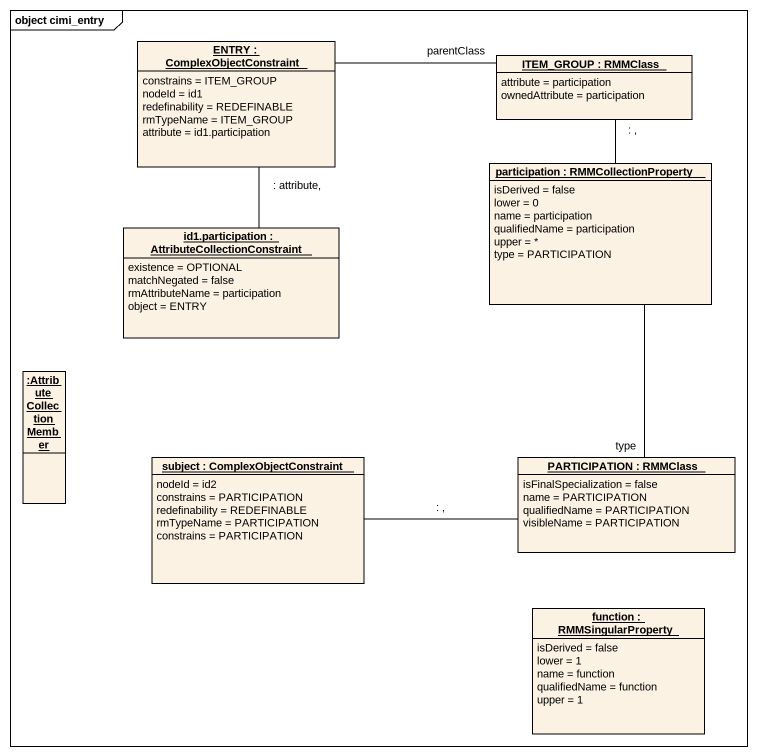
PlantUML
@startuml
mainframe object cimi_entry
hide circle
hide empty members
object "ENTRY : ComplexObjectConstraint" as ENTRY {
  constrains = ITEM_GROUP
  nodeId = id1
  redefinability = REDEFINABLE
  rmTypeName = ITEM_GROUP
  attribute = id1.participation
}
object "ITEM_GROUP : RMMClass" as ITEM_GROUP {
  attribute = participation
  ownedAttribute = participation
}
object "participation : RMMCollectionProperty" as participation {
  isDerived = false
  lower = 0
  name = participation
  qualifiedName = participation
  upper = *
  type = PARTICIPATION
}
object "id1.participation : AttributeCollectionConstraint" as id1_participation {
  existence = OPTIONAL
  matchNegated = false
  rmAttributeName = participation
  object = ENTRY
}
object ":AttributeCollectionMember" as AttributeCollectionMember
object "subject : ComplexObjectConstraint" as subject {
  nodeId = id2
  constrains = PARTICIPATION
  redefinability = REDEFINABLE
  rmTypeName = PARTICIPATION
  constrains = PARTICIPATION
}
object "PARTICIPATION : RMMClass" as PARTICIPATION {
  isFinalSpecialization = false
  name = PARTICIPATION
  qualifiedName = PARTICIPATION
  visibleName = PARTICIPATION
}
object "function : RMMSingularProperty" as function {
  isDerived = false
  lower = 1
  name = function
  qualifiedName = function
  upper = 1
}
ENTRY -right- ITEM_GROUP : parentClass
ITEM_GROUP -- participation : : ,
participation -- PARTICIPATION : type
id1_participation -up- ENTRY : : attribute,
subject -right- PARTICIPATION : : ,
@enduml
